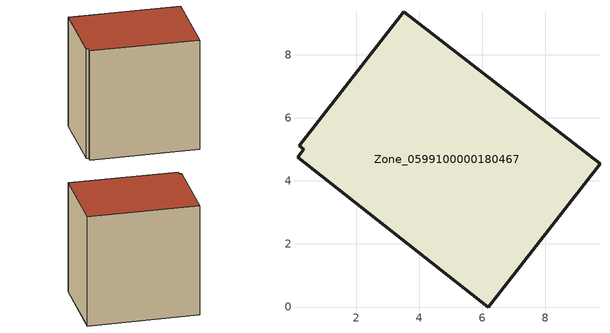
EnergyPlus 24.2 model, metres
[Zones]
Zone_0599100000180467
 floor ground (C_G): 0.14,4.75 0.34,5 0.2,5.12 3.52,9.36 9.74,4.54 6.19,0 z3.21
 wall outside (C_F): 9.74,4.54 3.52,9.36 0.2,5.12 0.34,5 0.14,4.75 6.19,0 9.74,4.54 z3.21:11.38
 roof outside (C_R): 0.34,5 0.14,4.75 6.19,0 9.74,4.54 3.52,9.36 0.2,5.12 z11.38
[BUILDING]
Pand.0599100000180467: North Axis=0; Terrain=City; Loads Convergence Tolerance Value=0.04; Temperature Convergence Tolerance Value=0.4; Solar Distribution=FullExterior; Maximum Number of Warmup Days=25; Minimum Number of Warmup Days=1
[Site:Location]
Rotterdam.The.Hague.AP_ZH_NLD Design_Conditions: Latitude=51.96; Longitude=4.45; Time Zone=1; Elevation=-4.5
[SITE:GROUNDTEMPERATURE:BUILDINGSURFACE]
18, 18, 18, 18, 18, 18, 18, 18, 18, 18, 18, 18
[MATERIAL] Thermal Absorptance=0.9; Solar Absorptance=0.7; Visible Absorptance=0.7
Name | Roughness | Thickness | Conductivity | Density | Specific Heat
G.TI.1946-1964 | MediumSmooth | 0.15 | 1 | 540 | 1210
F.TI.1946-1964 | Rough | 0.3 | 0.857143 | 1920 | 840
R.TI.1946-1964 | MediumRough | 0.2 | 0.277778 | 1500 | 1000
[CONSTRUCTION]
C_G: G.TI.1946-1964
C_F: F.TI.1946-1964
C_R: R.TI.1946-1964
[ZONE]
Zone_0599100000180467: Type=1; Multiplier=1; Ceiling Height=Autocalculate; Volume=Autocalculate; Floor Area=autocalculate; Part of Total Floor Area=Yes
[ZONEINFILTRATION:DESIGNFLOWRATE]
Infil_Zone_0599100000180467: Zone or ZoneList or Space or SpaceList=Zone_0599100000180467; Schedule=AlwaysOn; Design Flow Rate Calculation Method=Flow/Area; Flow Rate per Floor Area=0.003; Constant Term Coefficient=1; Temperature Term Coefficient=0; Velocity Term Coefficient=0; Velocity Squared Term Coefficient=0
[HVACTEMPLATE:ZONE:IDEALLOADSAIRSYSTEM]
Zone_0599100000180467: Maximum Heating Supply Air Temperature=50; Minimum Cooling Supply Air Temperature=13; Maximum Heating Supply Air Humidity Ratio=0.0156; Minimum Cooling Supply Air Humidity Ratio=0.0077; Heating Limit=NoLimit; Cooling Limit=NoLimit; Dehumidification Control Type=ConstantSensibleHeatRatio; Cooling Sensible Heat Ratio=0.7; Dehumidification Setpoint=60; Humidification Control Type=None; Humidification Setpoint=30; Outdoor Air Method=None; Outdoor Air Flow Rate per Person=0.00944; Outdoor Air Flow Rate per Zone Floor Area=0; Outdoor Air Flow Rate per Zone=0; Demand Controlled Ventilation Type=None; Outdoor Air Economizer Type=NoEconomizer; Heat Recovery Type=None; Sensible Heat Recovery Effectiveness=0.7; Latent Heat Recovery Effectiveness=0.65
[ZONECONTROL:THERMOSTAT]
ThermostatControl_Zone_0599100000180467: Zone or ZoneList=Zone_0599100000180467; Control Type Schedule=DualSetpointControlType; Control 1=Thermostat_Zone_0599100000180467; Temperature Difference Between Cutout And Setpoint=0
[THERMOSTATSETPOINT:DUALSETPOINT]
Thermostat_Zone_0599100000180467: Heating Setpoint Temperature Schedule=HeatingSetpoint_Zone_0599100000180467; Cooling Setpoint Temperature Schedule=CoolingSetpoint_Zone_0599100000180467
[SCHEDULE:COMPACT]
HeatingSetpoint_Zone_0599100000180467: Through: 12/31, For: AllDays, Until: 24:00, 21
CoolingSetpoint_Zone_0599100000180467: Through: 12/31, For: AllDays, Until: 24:00, 24
DualSetpointControlType: Through: 12/31, For: AllDays, Until: 24:00, 4
AlwaysOn: Through: 12/31, For: AllDays, Until: 24:00, 1
